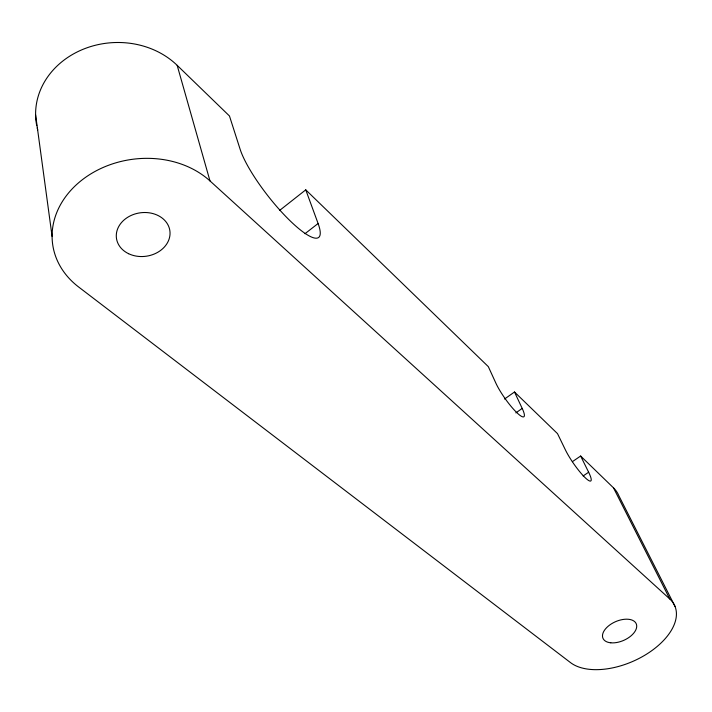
<?xml version="1.0" encoding="UTF-8"?>
<svg xmlns="http://www.w3.org/2000/svg" width="712" height="712" viewBox="0 0 712 712"><rect width="100%" height="100%" fill="white"/><g stroke="black" fill="none" stroke-linecap="round" stroke-linejoin="round"><path stroke-width="1.07" d="M279.691 210.378L305.751 189.846L488.325 366.644L495.881 383.154A25.454 4.788 54.6 0 0 516.859 412.675A25.454 4.788 54.6 0 0 522.199 408.421L514.5 391.992L504.541 399.032M304.958 233.723L318.095 223.506L305.751 189.846M515.835 412.898L522.199 408.421M572.395 461.661L580.636 456.027L613.495 487.853A56.159 35.004 -24.1 0 1 618.746 495.516L675.012 606.393M583.128 475.963L588.637 472.225L580.636 456.027M209.987 180.928L669.787 598.988A60.511 34.025 -23.7 0 1 647.502 653.572A60.511 34.025 -23.7 0 1 570.508 662.605L78.64 286.998A90.015 73.158 -8.1 0 1 80.741 180.99A90.015 73.158 -8.1 0 1 209.987 180.928L177.163 65.335A80.946 70.23 -3.6 0 0 81.649 49.893A80.946 70.23 -3.6 0 0 36.73 125.704M177.163 65.335L229.469 115.985L240.14 149.298A63.493 14.276 51.9 0 0 291.386 222.037A63.493 14.276 51.9 0 0 318.095 223.506M514.5 391.992L557.514 433.644L565.426 449.931A24.003 4.21 55.2 0 0 585.184 477.699A24.003 4.21 55.2 0 0 588.637 472.225M613.495 487.853L669.787 598.988M35.6 114.81L52.092 236.428M37.718 129.976A80.946 70.23 -3.6 0 1 37.184 127.857M128.596 253.703A26.976 21.912 -8.1 0 0 170.017 234.31A26.976 21.912 -8.1 0 0 130.866 215.567A26.976 21.912 -8.1 0 0 128.596 253.703M610.789 642.803A18.147 10.199 -23.7 0 0 636.715 626.382A18.147 10.199 -23.7 0 0 611.288 623.934A18.147 10.199 -23.7 0 0 610.789 642.803"/></g></svg>
